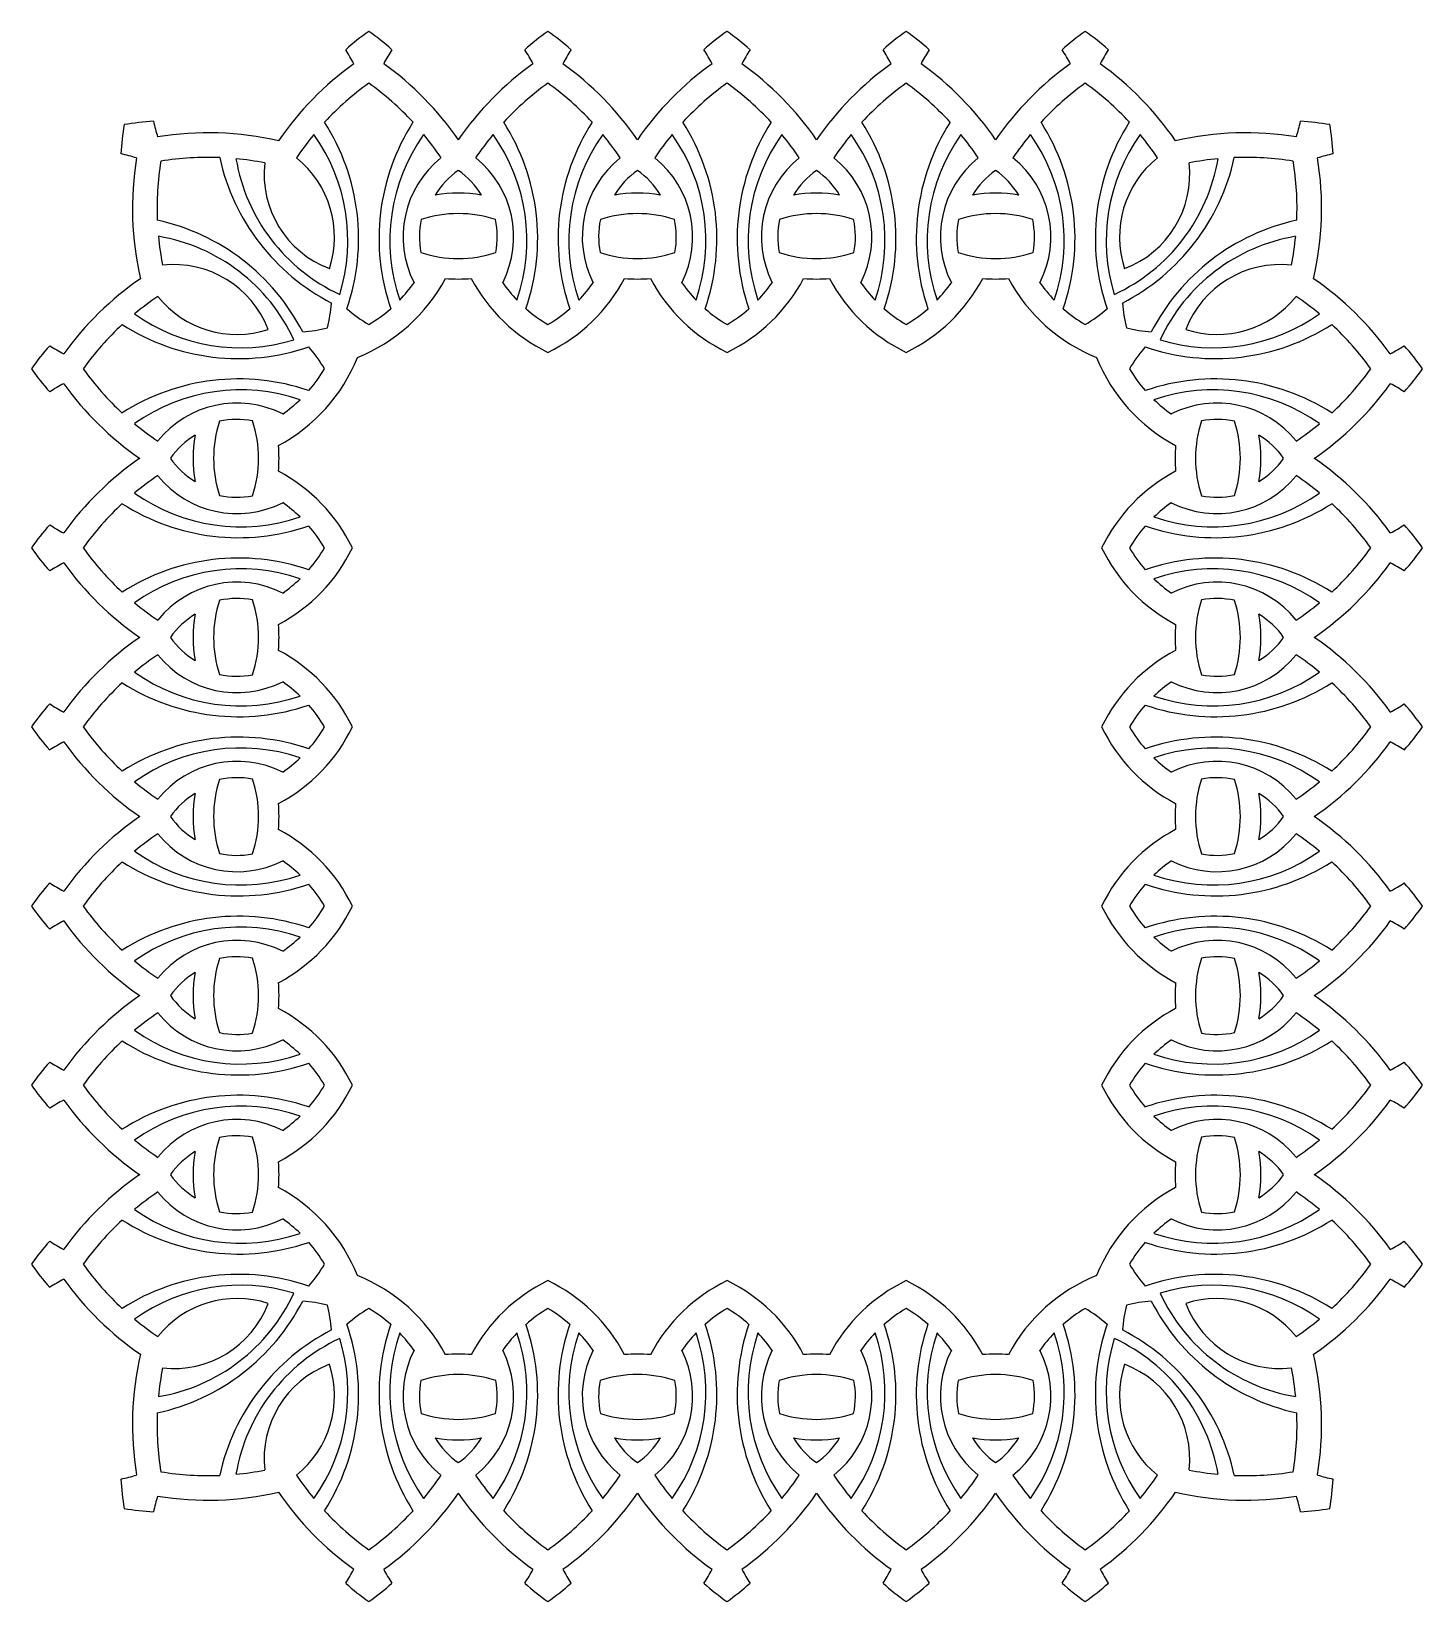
# Model space of a CAD drawing. Extents: x -16 to 414, y -246 to 206.
# Drawn here: x 216.7 to 386.6, y -246 to -54.3 of the extents above; entities that cross this region are included whole.
import ezdxf

# ---------------------------------------------------------------- set-up
doc = ezdxf.new("R2010")
doc.units = 0
doc.layers.get('0').update_dxf_attribs({"linetype": 'CONTINUOUS'})

msp = doc.modelspace()

# ---------------------------------------------------------------- linework, layer by layer
for centre, radius, start, end in [((278.55, -83.01), 35.38, 125.6285, 131.4695), ((237.34, -83.01), 35.38, 48.5305, 54.3715), ((300.42, -83.01), 35.38, 125.6285, 131.4695), ((259.21, -83.01), 35.38, 48.5305, 54.3715), ((322.29, -83.01), 35.38, 125.6285, 131.4695), ((281.08, -83.01), 35.38, 48.5305, 54.3715), ((344.17, -83.01), 35.38, 125.6285, 131.4695), ((302.95, -83.01), 35.38, 48.5305, 54.3715), ((366.04, -83.01), 35.38, 125.6285, 131.4695), ((324.83, -83.01), 35.38, 48.5305, 54.3715), ((232.9, -70.71), 26.38, 28.292, 32.5752), ((282.99, -70.71), 26.38, 147.4248, 151.708), ((254.77, -70.71), 26.38, 28.292, 32.5752), ((304.86, -70.71), 26.38, 147.4248, 151.708), ((276.64, -70.71), 26.38, 28.292, 32.5752), ((326.73, -70.71), 26.38, 147.4248, 151.708), ((298.51, -70.71), 26.38, 28.292, 32.5752), ((348.61, -70.71), 26.38, 147.4248, 151.708), ((320.39, -70.71), 26.38, 28.292, 32.5752), ((370.48, -70.71), 26.38, 147.4248, 151.708), ((278.55, -89.35), 38.38, 125.7627, 145.5271), ((237.34, -89.35), 38.38, 34.718, 54.2373), ((300.42, -89.35), 38.38, 125.7627, 145.282), ((259.21, -89.35), 38.38, 34.718, 54.2373), ((322.29, -89.35), 38.38, 125.7627, 145.282), ((281.08, -89.35), 38.38, 34.718, 54.2373), ((344.17, -89.35), 38.38, 125.7627, 145.282), ((302.95, -89.35), 38.38, 34.718, 54.2373), ((366.04, -89.35), 38.38, 125.7627, 145.282), ((324.83, -89.35), 38.38, 34.4729, 54.2373), ((278.55, -89.35), 35.38, 125.6285, 137.3105), ((237.34, -89.35), 35.38, 42.6895, 54.3715), ((300.42, -89.35), 35.38, 125.6285, 137.3105), ((259.21, -89.35), 35.38, 42.6895, 54.3715), ((322.29, -89.35), 35.38, 125.6285, 137.3105), ((281.08, -89.35), 35.38, 42.6895, 54.3715), ((344.17, -89.35), 35.38, 125.6285, 137.3105), ((302.95, -89.35), 35.38, 42.6895, 54.3715), ((366.04, -89.35), 35.38, 125.6285, 137.3105), ((324.83, -89.35), 35.38, 42.6895, 54.3715), ((262.98, -71.4), 35.38, 170.6285, 176.4695), ((233.84, -100.55), 35.38, 93.5305, 99.3715), ((257.42, -59.56), 26.38, 192.4248, 196.708), ((238.32, -105.02), 38.38, 77.0503, 99.2373), ((278.55, -89.35), 35.38, 140.5322, 146.2865), ((233, -79.81), 22.38, 342.9384, 35.3748), ((230.32, -79.56), 26.38, 341.0516, 32.5752), ((285.57, -79.56), 26.38, 147.4248, 198.9484), ((282.89, -79.81), 22.38, 144.6252, 198.9261), ((237.34, -89.35), 35.38, 33.7135, 39.4678), ((300.42, -89.35), 35.38, 140.5322, 146.2865), ((254.87, -79.81), 22.38, 341.0739, 35.3748), ((252.19, -79.56), 26.38, 341.0516, 32.5752), ((307.44, -79.56), 26.38, 147.4248, 198.9484), ((304.76, -79.81), 22.38, 144.6252, 198.9261), ((259.21, -89.35), 35.38, 33.7135, 39.4678), ((322.29, -89.35), 35.38, 140.5322, 146.2865), ((276.74, -79.81), 22.38, 341.0739, 35.3748), ((274.07, -79.56), 26.38, 341.0516, 32.5752), ((329.31, -79.56), 26.38, 147.4248, 198.9484), ((326.64, -79.81), 22.38, 144.6252, 198.9261), ((281.08, -89.35), 35.38, 33.7135, 39.4678), ((344.17, -89.35), 35.38, 140.5322, 146.2865), ((298.61, -79.81), 22.38, 341.0739, 35.3748), ((295.94, -79.56), 26.38, 341.0516, 32.5752), ((351.18, -79.56), 26.38, 147.4248, 198.9484), ((348.51, -79.81), 22.38, 144.6252, 198.9261), ((302.95, -89.35), 35.38, 33.7135, 39.4678), ((366.04, -89.35), 35.38, 140.5322, 146.2865), ((320.49, -79.81), 22.38, 341.0739, 35.3748), ((317.81, -79.56), 26.38, 341.0516, 32.5752), ((373.05, -79.56), 26.38, 147.4248, 198.9484), ((370.38, -79.81), 22.38, 144.6252, 197.0616), ((324.83, -89.35), 35.38, 33.7135, 39.4678), ((365.06, -105.02), 38.38, 80.7627, 102.9497), ((345.96, -59.56), 26.38, 343.292, 347.5752), ((369.54, -100.55), 35.38, 80.6285, 86.4695), ((340.4, -71.4), 35.38, 3.5305, 9.3715), ((222, -94.98), 26.38, 73.292, 77.5752), ((267.46, -75.88), 38.38, 170.7627, 192.9302), ((267.46, -75.88), 35.38, 170.6285, 182.3105), ((238.32, -105.02), 35.38, 87.6895, 99.3715), ((265.5, -64), 26.38, 192.4248, 242.6902), ((238.32, -105.02), 35.38, 78.7135, 84.4678), ((263.79, -66.07), 22.38, 189.6252, 245.1644), ((257.54, -71.67), 12.38, 173.7736, 249.1051), ((241.37, -79.36), 12.38, 341.7411, 51.2264), ((274.51, -79.36), 12.38, 128.7736, 206.8507), ((263.25, -79.36), 12.38, 333.1493, 51.2264), ((296.39, -79.36), 12.38, 128.7736, 206.8507), ((285.12, -79.36), 12.38, 333.1493, 51.2264), ((318.26, -79.36), 12.38, 128.7736, 206.8507), ((306.99, -79.36), 12.38, 333.1493, 51.2264), ((340.13, -79.36), 12.38, 128.7736, 206.8507), ((328.86, -79.36), 12.38, 333.1493, 51.2264), ((339.59, -66.07), 22.38, 294.8356, 350.3748), ((362, -79.36), 12.38, 128.7736, 198.2589), ((337.88, -64), 26.38, 297.3098, 347.5752), ((345.83, -71.67), 12.38, 290.8949, 6.2264), ((365.06, -105.02), 35.38, 95.5322, 101.2865), ((365.06, -105.02), 35.38, 80.6285, 92.3105), ((335.92, -75.88), 35.38, 357.6895, 9.3715), ((335.92, -75.88), 38.38, 347.0698, 9.2373), ((381.38, -94.98), 26.38, 102.4248, 106.708), ((274.51, -79.36), 9.88, 124.7779, 148.8466), ((263.25, -79.36), 9.88, 31.1534, 55.2221), ((296.39, -79.36), 9.88, 124.7779, 148.8466), ((285.12, -79.36), 9.88, 31.1534, 55.2221), ((318.26, -79.36), 9.88, 124.7779, 148.8466), ((306.99, -79.36), 9.88, 31.1534, 55.2221), ((340.13, -79.36), 9.88, 124.7779, 148.8466), ((328.86, -79.36), 9.88, 31.1534, 55.2221), ((268.88, -91.02), 17.01, 80.4597, 99.5403), ((290.75, -91.02), 17.01, 80.4597, 99.5403), ((312.62, -91.02), 17.01, 80.4597, 99.5403), ((334.5, -91.02), 17.01, 80.4597, 99.5403), ((268.88, -91.02), 14.51, 71.8286, 108.1714), ((290.75, -91.02), 14.51, 71.8286, 108.1714), ((312.62, -91.02), 14.51, 71.8286, 108.1714), ((334.5, -91.02), 14.51, 71.8286, 108.1714), ((226.44, -103.07), 26.38, 27.3098, 77.5752), ((274.51, -79.36), 10.38, 168.2047, 190.5365), ((263.25, -79.36), 10.38, 349.4635, 11.7953), ((296.39, -79.36), 10.38, 168.2047, 190.5365), ((285.12, -79.36), 10.38, 349.4635, 11.7953), ((318.26, -79.36), 10.38, 168.2047, 190.5365), ((306.99, -79.36), 10.38, 349.4635, 11.7953), ((340.13, -79.36), 10.38, 168.2047, 190.5365), ((328.86, -79.36), 10.38, 349.4635, 11.7953), ((376.94, -103.07), 26.38, 102.4248, 152.6902), ((228.51, -101.35), 22.38, 24.9164, 80.3748), ((267.46, -75.88), 35.38, 185.5322, 191.2865), ((374.87, -101.35), 22.38, 99.6252, 155.0836), ((335.92, -75.88), 35.38, 348.7135, 354.4678), ((268.88, -67.49), 14.51, 251.645, 288.355), ((290.75, -67.49), 14.51, 251.645, 288.355), ((312.62, -67.49), 14.51, 251.645, 288.355), ((334.5, -67.49), 14.51, 251.645, 288.355), ((234.11, -95.11), 12.38, 21.0343, 96.2264), ((369.27, -95.11), 12.38, 83.7736, 158.9657), ((251.83, -116.07), 38.38, 124.5634, 144.2373), ((248.87, -74.71), 20.83, 291.6384, 332.2115), ((248.87, -74.71), 17.83, 316.1138, 324.9531), ((268.88, -67.49), 17.01, 264.6766, 275.3234), ((288.89, -74.71), 20.83, 207.7885, 244.1866), ((288.89, -74.71), 17.83, 215.0469, 223.8862), ((270.75, -74.71), 20.83, 295.8134, 332.2115), ((270.75, -74.71), 17.83, 316.1138, 324.9531), ((290.75, -67.49), 17.01, 264.6766, 275.3234), ((310.76, -74.71), 20.83, 207.7885, 244.1866), ((310.76, -74.71), 17.83, 215.0469, 223.8862), ((292.62, -74.71), 20.83, 295.8134, 332.2115), ((292.62, -74.71), 17.83, 316.1138, 324.9531), ((312.62, -67.49), 17.01, 264.6766, 275.3234), ((332.63, -74.71), 20.83, 207.7885, 244.1866), ((332.63, -74.71), 17.83, 215.0469, 223.8862), ((314.49, -74.71), 20.83, 295.8134, 332.2115), ((314.49, -74.71), 17.83, 316.1138, 324.9531), ((334.5, -67.49), 17.01, 264.6766, 275.3234), ((354.5, -74.71), 20.83, 207.7885, 248.3616), ((354.5, -74.71), 17.83, 215.0469, 223.8862), ((351.55, -116.07), 38.38, 35.7627, 55.4366), ((251.83, -116.07), 35.38, 123.7135, 129.4678), ((241.84, -78.89), 12.38, 218.7736, 287.9773), ((235.62, -86.02), 17.83, 345.5773, 355.4292), ((267.01, -74.71), 17.83, 228.7979, 239.4227), ((248.87, -74.71), 17.83, 300.5773, 311.2021), ((288.89, -74.71), 17.83, 228.7979, 239.4227), ((270.75, -74.71), 17.83, 300.5773, 311.2021), ((310.76, -74.71), 17.83, 228.7979, 239.4227), ((292.62, -74.71), 17.83, 300.5773, 311.2021), ((332.63, -74.71), 17.83, 228.7979, 239.4227), ((314.49, -74.71), 17.83, 300.5773, 311.2021), ((354.5, -74.71), 17.83, 228.7979, 239.4227), ((336.36, -74.71), 17.83, 300.5773, 311.2021), ((367.75, -86.02), 17.83, 184.5708, 194.4227), ((361.54, -78.89), 12.38, 252.0227, 321.2264), ((351.55, -116.07), 35.38, 50.5322, 56.2865), ((251.83, -116.07), 35.38, 132.6895, 144.3715), ((242.04, -67.84), 26.38, 237.4248, 288.9484), ((242.29, -70.52), 22.38, 234.6252, 286.9001), ((361.33, -67.84), 26.38, 251.0516, 302.5752), ((361.08, -70.52), 22.38, 253.0999, 305.3748), ((351.55, -116.07), 35.38, 35.6285, 47.3105), ((248.45, -73.19), 17.83, 274.5708, 284.4227), ((354.92, -73.19), 17.83, 255.5773, 265.4292), ((245.49, -116.07), 35.38, 138.5305, 144.3715), ((233.19, -70.42), 26.38, 237.4248, 241.708), ((237.19, -104.53), 17.83, 30.5773, 41.2021), ((366.19, -104.53), 17.83, 138.7979, 149.4227), ((370.19, -70.42), 26.38, 298.292, 302.5752), ((357.88, -116.07), 35.38, 35.6285, 41.4695), ((245.49, -74.86), 35.38, 215.6285, 221.4695), ((251.83, -74.86), 35.38, 215.6285, 227.3105), ((237.19, -86.39), 20.83, 297.7885, 338.3616), ((237.19, -86.39), 17.83, 318.7979, 329.4227), ((366.19, -86.39), 20.83, 201.6384, 242.2115), ((366.19, -86.39), 17.83, 210.5773, 221.2021), ((351.55, -74.86), 35.38, 312.6895, 324.3715), ((357.88, -74.86), 35.38, 318.5305, 324.3715), ((233.19, -120.51), 26.38, 118.292, 122.5752), ((251.83, -74.86), 38.38, 215.7627, 235.282), ((242.04, -123.08), 26.38, 71.0516, 122.5752), ((361.33, -123.08), 26.38, 57.4248, 108.9484), ((351.55, -74.86), 38.38, 304.718, 324.2373), ((370.19, -120.51), 26.38, 57.4248, 61.708), ((242.29, -120.41), 22.38, 71.0739, 125.3748), ((241.84, -112.03), 12.38, 63.1493, 141.2264), ((237.19, -86.39), 17.83, 305.0469, 313.8862), ((361.08, -120.41), 22.38, 54.6252, 108.9261), ((366.19, -86.39), 17.83, 226.1138, 234.9531), ((361.54, -112.03), 12.38, 38.7736, 116.8507), ((251.83, -74.86), 35.38, 230.5322, 236.2865), ((253.5, -106.4), 14.51, 161.8286, 198.1714), ((241.84, -112.03), 10.38, 79.4635, 101.7953), ((229.97, -106.4), 14.51, 341.645, 18.355), ((373.41, -106.4), 14.51, 161.645, 198.355), ((361.54, -112.03), 10.38, 78.2047, 100.5365), ((349.87, -106.4), 14.51, 341.8286, 18.1714), ((351.55, -74.86), 35.38, 303.7135, 309.4678), ((241.84, -112.03), 9.88, 121.1534, 145.2221), ((253.5, -106.4), 17.01, 170.4597, 189.5403), ((229.97, -106.4), 17.01, 354.6766, 5.3234), ((373.41, -106.4), 17.01, 174.6766, 185.3234), ((361.54, -112.03), 9.88, 34.7779, 58.8466), ((349.87, -106.4), 17.01, 350.4597, 9.5403), ((251.83, -137.94), 38.38, 124.718, 144.2373), ((241.84, -100.77), 9.88, 214.7779, 238.8466), ((361.54, -100.77), 9.88, 301.1534, 325.2221), ((351.55, -137.94), 38.38, 35.7627, 55.282), ((251.83, -137.94), 35.38, 123.7135, 129.4678), ((241.84, -100.77), 12.38, 218.7736, 296.8507), ((237.19, -126.41), 20.83, 25.8134, 62.2115), ((366.19, -126.41), 20.83, 117.7885, 154.1866), ((361.54, -100.77), 12.38, 243.1493, 321.2264), ((351.55, -137.94), 35.38, 50.5322, 56.2865), ((242.29, -92.39), 22.38, 234.6252, 288.9261), ((241.84, -100.77), 10.38, 258.2047, 280.5365), ((361.08, -92.39), 22.38, 251.0739, 305.3748), ((361.54, -100.77), 10.38, 259.4635, 281.7953), ((251.83, -137.94), 35.38, 132.6895, 144.3715), ((242.04, -89.71), 26.38, 237.4248, 288.9484), ((237.19, -126.41), 17.83, 46.1138, 54.9531), ((361.33, -89.71), 26.38, 251.0516, 302.5752), ((366.19, -126.41), 17.83, 125.0469, 133.8862), ((351.55, -137.94), 35.38, 35.6285, 47.3105), ((245.49, -137.94), 35.38, 138.5305, 144.3715), ((233.19, -92.29), 26.38, 237.4248, 241.708), ((237.19, -126.41), 17.83, 30.5773, 41.2021), ((366.19, -126.41), 17.83, 138.7979, 149.4227), ((370.19, -92.29), 26.38, 298.292, 302.5752), ((357.88, -137.94), 35.38, 35.6285, 41.4695), ((245.49, -96.73), 35.38, 215.6285, 221.4695), ((251.83, -96.73), 35.38, 215.6285, 227.3105), ((242.04, -144.96), 26.38, 71.0516, 122.5752), ((237.19, -108.26), 20.83, 297.7885, 334.1866), ((237.19, -108.26), 17.83, 318.7979, 329.4227), ((366.19, -108.26), 20.83, 205.8134, 242.2115), ((366.19, -108.26), 17.83, 210.5773, 221.2021), ((361.33, -144.96), 26.38, 57.4248, 108.9484), ((351.55, -96.73), 35.38, 312.6895, 324.3715), ((357.88, -96.73), 35.38, 318.5305, 324.3715), ((233.19, -142.38), 26.38, 118.292, 122.5752), ((251.83, -96.73), 38.38, 215.7627, 235.282), ((242.29, -142.28), 22.38, 71.0739, 125.3748), ((361.08, -142.28), 22.38, 54.6252, 108.9261), ((351.55, -96.73), 38.38, 304.718, 324.2373), ((370.19, -142.38), 26.38, 57.4248, 61.708), ((241.84, -133.9), 12.38, 63.1493, 141.2264), ((237.19, -108.26), 17.83, 305.0469, 313.8862), ((366.19, -108.26), 17.83, 226.1138, 234.9531), ((361.54, -133.9), 12.38, 38.7736, 116.8507), ((251.83, -96.73), 35.38, 230.5322, 236.2865), ((253.5, -128.27), 14.51, 161.8286, 198.1714), ((241.84, -133.9), 10.38, 79.4635, 101.7953), ((229.97, -128.27), 14.51, 341.645, 18.355), ((373.41, -128.27), 14.51, 161.645, 198.355), ((361.54, -133.9), 10.38, 78.2047, 100.5365), ((349.87, -128.27), 14.51, 341.8286, 18.1714), ((351.55, -96.73), 35.38, 303.7135, 309.4678), ((241.84, -133.9), 9.88, 121.1534, 145.2221), ((253.5, -128.27), 17.01, 170.4597, 189.5403), ((361.54, -133.9), 9.88, 34.7779, 58.8466), ((349.87, -128.27), 17.01, 350.4597, 9.5403), ((251.83, -159.81), 38.38, 124.718, 144.2373), ((241.84, -122.64), 9.88, 214.7779, 238.8466), ((229.97, -128.27), 17.01, 354.6766, 5.3234), ((373.41, -128.27), 17.01, 174.6766, 185.3234), ((361.54, -122.64), 9.88, 301.1534, 325.2221), ((351.55, -159.81), 38.38, 35.7627, 55.282), ((251.83, -159.81), 35.38, 123.7135, 129.4678), ((241.84, -122.64), 12.38, 218.7736, 296.8507), ((237.19, -148.28), 20.83, 25.8134, 62.2115), ((366.19, -148.28), 20.83, 117.7885, 154.1866), ((361.54, -122.64), 12.38, 243.1493, 321.2264), ((351.55, -159.81), 35.38, 50.5322, 56.2865), ((251.83, -159.81), 35.38, 132.6895, 144.3715), ((242.04, -111.58), 26.38, 237.4248, 288.9484), ((242.29, -114.26), 22.38, 234.6252, 288.9261), ((241.84, -122.64), 10.38, 258.2047, 280.5365), ((237.19, -148.28), 17.83, 46.1138, 54.9531), ((361.33, -111.58), 26.38, 251.0516, 302.5752), ((361.08, -114.26), 22.38, 251.0739, 305.3748), ((366.19, -148.28), 17.83, 125.0469, 133.8862), ((361.54, -122.64), 10.38, 259.4635, 281.7953), ((351.55, -159.81), 35.38, 35.6285, 47.3105), ((245.49, -159.81), 35.38, 138.5305, 144.3715), ((233.19, -114.16), 26.38, 237.4248, 241.708), ((237.19, -148.28), 17.83, 30.5773, 41.2021), ((366.19, -148.28), 17.83, 138.7979, 149.4227), ((370.19, -114.16), 26.38, 298.292, 302.5752), ((357.88, -159.81), 35.38, 35.6285, 41.4695), ((245.49, -118.6), 35.38, 215.6285, 221.4695), ((251.83, -118.6), 35.38, 215.6285, 227.3105), ((237.19, -130.14), 20.83, 297.7885, 334.1866), ((237.19, -130.14), 17.83, 318.7979, 329.4227), ((366.19, -130.14), 20.83, 205.8134, 242.2115), ((366.19, -130.14), 17.83, 210.5773, 221.2021), ((351.55, -118.6), 35.38, 312.6895, 324.3715), ((357.88, -118.6), 35.38, 318.5305, 324.3715), ((233.19, -164.25), 26.38, 118.292, 122.5752), ((251.83, -118.6), 38.38, 215.7627, 235.282), ((242.04, -166.83), 26.38, 71.0516, 122.5752), ((242.29, -164.15), 22.38, 71.0739, 125.3748), ((361.33, -166.83), 26.38, 57.4248, 108.9484), ((361.08, -164.15), 22.38, 54.6252, 108.9261), ((351.55, -118.6), 38.38, 304.718, 324.2373), ((370.19, -164.25), 26.38, 57.4248, 61.708), ((241.84, -155.78), 12.38, 63.1493, 141.2264), ((237.19, -130.14), 17.83, 305.0469, 313.8862), ((366.19, -130.14), 17.83, 226.1138, 234.9531), ((361.54, -155.78), 12.38, 38.7736, 116.8507), ((253.5, -150.14), 14.51, 161.8286, 198.1714), ((241.84, -155.78), 10.38, 79.4635, 101.7953), ((229.97, -150.14), 14.51, 341.645, 18.355), ((373.41, -150.14), 14.51, 161.645, 198.355), ((361.54, -155.78), 10.38, 78.2047, 100.5365), ((349.87, -150.14), 14.51, 341.8286, 18.1714), ((251.83, -118.6), 35.38, 230.5322, 236.2865), ((241.84, -155.78), 9.88, 121.1534, 145.2221), ((253.5, -150.14), 17.01, 170.4597, 189.5403), ((361.54, -155.78), 9.88, 34.7779, 58.8466), ((349.87, -150.14), 17.01, 350.4597, 9.5403), ((351.55, -118.6), 35.38, 303.7135, 309.4678), ((229.97, -150.14), 17.01, 354.6766, 5.3234), ((373.41, -150.14), 17.01, 174.6766, 185.3234), ((251.83, -181.69), 38.38, 124.718, 144.2373), ((241.84, -144.51), 9.88, 214.7779, 238.8466), ((361.54, -144.51), 9.88, 301.1534, 325.2221), ((351.55, -181.69), 38.38, 35.7627, 55.282), ((251.83, -181.69), 35.38, 123.7135, 129.4678), ((241.84, -144.51), 12.38, 218.7736, 296.8507), ((237.19, -170.15), 20.83, 25.8134, 62.2115), ((366.19, -170.15), 20.83, 117.7885, 154.1866), ((361.54, -144.51), 12.38, 243.1493, 321.2264), ((351.55, -181.69), 35.38, 50.5322, 56.2865), ((242.29, -136.13), 22.38, 234.6252, 288.9261), ((241.84, -144.51), 10.38, 258.2047, 280.5365), ((361.08, -136.13), 22.38, 251.0739, 305.3748), ((361.54, -144.51), 10.38, 259.4635, 281.7953), ((251.83, -181.69), 35.38, 132.6895, 144.3715), ((242.04, -133.46), 26.38, 237.4248, 288.9484), ((237.19, -170.15), 17.83, 46.1138, 54.9531), ((361.33, -133.46), 26.38, 251.0516, 302.5752), ((366.19, -170.15), 17.83, 125.0469, 133.8862), ((351.55, -181.69), 35.38, 35.6285, 47.3105), ((245.49, -181.69), 35.38, 138.5305, 144.3715), ((233.19, -136.03), 26.38, 237.4248, 241.708), ((237.19, -170.15), 17.83, 30.5773, 41.2021), ((366.19, -170.15), 17.83, 138.7979, 149.4227), ((370.19, -136.03), 26.38, 298.292, 302.5752), ((357.88, -181.69), 35.38, 35.6285, 41.4695), ((245.49, -140.47), 35.38, 215.6285, 221.4695), ((251.83, -140.47), 35.38, 215.6285, 227.3105), ((237.19, -152.01), 20.83, 297.7885, 334.1866), ((237.19, -152.01), 17.83, 318.7979, 329.4227), ((366.19, -152.01), 20.83, 205.8134, 242.2115), ((366.19, -152.01), 17.83, 210.5773, 221.2021), ((351.55, -140.47), 35.38, 312.6895, 324.3715), ((357.88, -140.47), 35.38, 318.5305, 324.3715), ((233.19, -186.12), 26.38, 118.292, 122.5752), ((251.83, -140.47), 38.38, 215.7627, 235.282), ((242.04, -188.7), 26.38, 71.0516, 122.5752), ((361.33, -188.7), 26.38, 57.4248, 108.9484), ((351.55, -140.47), 38.38, 304.718, 324.2373), ((370.19, -186.12), 26.38, 57.4248, 61.708), ((242.29, -186.03), 22.38, 71.0739, 125.3748), ((237.19, -152.01), 17.83, 305.0469, 313.8862), ((361.08, -186.03), 22.38, 54.6252, 108.9261), ((366.19, -152.01), 17.83, 226.1138, 234.9531), ((241.84, -177.65), 12.38, 63.1493, 141.2264), ((361.54, -177.65), 12.38, 38.7736, 116.8507), ((251.83, -140.47), 35.38, 230.5322, 236.2865), ((253.5, -172.01), 14.51, 161.8286, 198.1714), ((241.84, -177.65), 10.38, 79.4635, 101.7953), ((229.97, -172.01), 14.51, 341.645, 18.355), ((373.41, -172.01), 14.51, 161.645, 198.355), ((361.54, -177.65), 10.38, 78.2047, 100.5365), ((349.87, -172.01), 14.51, 341.8286, 18.1714), ((351.55, -140.47), 35.38, 303.7135, 309.4678), ((241.84, -177.65), 9.88, 121.1534, 145.2221), ((253.5, -172.01), 17.01, 170.4597, 189.5403), ((229.97, -172.01), 17.01, 354.6766, 5.3234), ((373.41, -172.01), 17.01, 174.6766, 185.3234), ((349.87, -172.01), 17.01, 350.4597, 9.5403), ((361.54, -177.65), 9.88, 34.7779, 58.8466), ((251.83, -203.56), 38.38, 124.718, 144.2373), ((241.84, -166.38), 9.88, 214.7779, 238.8466), ((361.54, -166.38), 9.88, 301.1534, 325.2221), ((351.55, -203.56), 38.38, 35.7627, 55.282), ((251.83, -203.56), 35.38, 123.7135, 129.4678), ((241.84, -166.38), 12.38, 218.7736, 296.8507), ((237.19, -192.02), 20.83, 25.8134, 62.2115), ((366.19, -192.02), 20.83, 117.7885, 154.1866), ((361.54, -166.38), 12.38, 243.1493, 321.2264), ((351.55, -203.56), 35.38, 50.5322, 56.2865), ((242.29, -158), 22.38, 234.6252, 288.9261), ((361.08, -158), 22.38, 251.0739, 305.3748), ((251.83, -203.56), 35.38, 132.6895, 144.3715), ((242.04, -155.33), 26.38, 237.4248, 288.9484), ((241.84, -166.38), 10.38, 258.2047, 280.5365), ((237.19, -192.02), 17.83, 46.1138, 54.9531), ((361.33, -155.33), 26.38, 251.0516, 302.5752), ((366.19, -192.02), 17.83, 125.0469, 133.8862), ((361.54, -166.38), 10.38, 259.4635, 281.7953), ((351.55, -203.56), 35.38, 35.6285, 47.3105), ((245.49, -203.56), 35.38, 138.5305, 144.3715), ((233.19, -157.9), 26.38, 237.4248, 241.708), ((370.19, -157.9), 26.38, 298.292, 302.5752), ((357.88, -203.56), 35.38, 35.6285, 41.4695), ((237.19, -192.02), 17.83, 30.5773, 41.2021), ((366.19, -192.02), 17.83, 138.7979, 149.4227), ((245.49, -162.34), 35.38, 215.6285, 221.4695), ((251.83, -162.34), 35.38, 215.6285, 227.3105), ((237.19, -173.88), 20.83, 297.7885, 334.1866), ((237.19, -173.88), 17.83, 318.7979, 329.4227), ((366.19, -173.88), 20.83, 205.8134, 242.2115), ((366.19, -173.88), 17.83, 210.5773, 221.2021), ((351.55, -162.34), 35.38, 312.6895, 324.3715), ((357.88, -162.34), 35.38, 318.5305, 324.3715), ((233.19, -208), 26.38, 118.292, 122.5752), ((251.83, -162.34), 38.38, 215.7627, 235.282), ((242.04, -210.57), 26.38, 71.0516, 122.5752), ((242.29, -207.9), 22.38, 71.0739, 125.3748), ((361.33, -210.57), 26.38, 57.4248, 108.9484), ((361.08, -207.9), 22.38, 54.6252, 108.9261), ((351.55, -162.34), 38.38, 304.718, 324.2373), ((370.19, -208), 26.38, 57.4248, 61.708), ((241.84, -199.52), 12.38, 63.1493, 141.2264), ((237.19, -173.88), 17.83, 305.0469, 313.8862), ((366.19, -173.88), 17.83, 226.1138, 234.9531), ((361.54, -199.52), 12.38, 38.7736, 116.8507), ((251.83, -162.34), 35.38, 230.5322, 236.2865), ((253.5, -193.89), 14.51, 161.8286, 198.1714), ((241.84, -199.52), 10.38, 79.4635, 101.7953), ((229.97, -193.89), 14.51, 341.645, 18.355), ((373.41, -193.89), 14.51, 161.645, 198.355), ((361.54, -199.52), 10.38, 78.2047, 100.5365), ((349.87, -193.89), 14.51, 341.8286, 18.1714), ((351.55, -162.34), 35.38, 303.7135, 309.4678), ((241.84, -199.52), 9.88, 121.1534, 145.2221), ((253.5, -193.89), 17.01, 170.4597, 189.5403), ((361.54, -199.52), 9.88, 34.7779, 58.8466), ((349.87, -193.89), 17.01, 350.4597, 9.5403), ((229.97, -193.89), 17.01, 354.6766, 5.3234), ((373.41, -193.89), 17.01, 174.6766, 185.3234), ((251.83, -225.43), 38.38, 124.718, 144.2373), ((241.84, -188.25), 9.88, 214.7779, 238.8466), ((237.19, -213.89), 20.83, 21.6384, 62.2115), ((366.19, -213.89), 20.83, 117.7885, 158.3616), ((361.54, -188.25), 9.88, 301.1534, 325.2221), ((351.55, -225.43), 38.38, 35.7627, 55.282), ((251.83, -225.43), 35.38, 123.7135, 129.4678), ((241.84, -188.25), 12.38, 218.7736, 296.8507), ((361.54, -188.25), 12.38, 243.1493, 321.2264), ((351.55, -225.43), 35.38, 50.5322, 56.2865), ((251.83, -225.43), 35.38, 132.6895, 144.3715), ((242.04, -177.2), 26.38, 237.4248, 288.9484), ((242.29, -179.88), 22.38, 234.6252, 288.9261), ((241.84, -188.25), 10.38, 258.2047, 280.5365), ((237.19, -213.89), 17.83, 46.1138, 54.9531), ((361.33, -177.2), 26.38, 251.0516, 302.5752), ((361.08, -179.88), 22.38, 251.0739, 305.3748), ((366.19, -213.89), 17.83, 125.0469, 133.8862), ((361.54, -188.25), 10.38, 259.4635, 281.7953), ((351.55, -225.43), 35.38, 35.6285, 47.3105), ((245.49, -225.43), 35.38, 138.5305, 144.3715), ((233.19, -179.78), 26.38, 237.4248, 241.708), ((237.19, -213.89), 17.83, 30.5773, 41.2021), ((366.19, -213.89), 17.83, 138.7979, 149.4227), ((370.19, -179.78), 26.38, 298.292, 302.5752), ((357.88, -225.43), 35.38, 35.6285, 41.4695), ((245.49, -184.22), 35.38, 215.6285, 221.4695), ((251.83, -184.22), 35.38, 215.6285, 227.3105), ((237.19, -195.75), 17.83, 318.7979, 329.4227), ((366.19, -195.75), 17.83, 210.5773, 221.2021), ((351.55, -184.22), 35.38, 312.6895, 324.3715), ((357.88, -184.22), 35.38, 318.5305, 324.3715), ((233.19, -229.87), 26.38, 118.292, 122.5752), ((251.83, -184.22), 38.38, 215.7627, 235.4366), ((242.04, -232.44), 26.38, 71.0516, 122.5752), ((248.87, -225.58), 20.83, 27.7885, 68.3616), ((288.89, -225.58), 20.83, 115.8134, 152.2115), ((270.75, -225.58), 20.83, 27.7885, 64.1866), ((310.76, -225.58), 20.83, 115.8134, 152.2115), ((292.62, -225.58), 20.83, 27.7885, 64.1866), ((332.63, -225.58), 20.83, 115.8134, 152.2115), ((314.49, -225.58), 20.83, 27.7885, 64.1866), ((354.5, -225.58), 20.83, 111.6384, 152.2115), ((361.33, -232.44), 26.38, 57.4248, 108.9484), ((351.55, -184.22), 38.38, 304.5634, 324.2373), ((370.19, -229.87), 26.38, 57.4248, 61.708), ((242.29, -229.77), 22.38, 73.0999, 125.3748), ((241.84, -221.39), 12.38, 72.0227, 141.2264), ((228.51, -198.93), 22.38, 279.6252, 335.0836), ((361.08, -229.77), 22.38, 54.6252, 106.9001), ((374.87, -198.93), 22.38, 204.9164, 260.3748), ((361.54, -221.39), 12.38, 38.7736, 107.9773), ((226.44, -197.22), 26.38, 282.4248, 332.6902), ((234.11, -205.18), 12.38, 263.7736, 338.9657), ((248.45, -227.1), 17.83, 75.5773, 85.4292), ((235.62, -214.27), 17.83, 4.5708, 14.4227), ((267.01, -225.58), 17.83, 120.5773, 131.2021), ((248.87, -225.58), 17.83, 48.7979, 59.4227), ((288.89, -225.58), 17.83, 120.5773, 131.2021), ((270.75, -225.58), 17.83, 48.7979, 59.4227), ((310.76, -225.58), 17.83, 120.5773, 131.2021), ((292.62, -225.58), 17.83, 48.7979, 59.4227), ((332.63, -225.58), 17.83, 120.5773, 131.2021), ((314.49, -225.58), 17.83, 48.7979, 59.4227), ((354.5, -225.58), 17.83, 120.5773, 131.2021), ((336.36, -225.58), 17.83, 48.7979, 59.4227), ((367.75, -214.27), 17.83, 165.5773, 175.4292), ((354.92, -227.1), 17.83, 94.5708, 104.4227), ((376.94, -197.22), 26.38, 207.3098, 257.5752), ((369.27, -205.18), 12.38, 201.0343, 276.2264), ((251.83, -184.22), 35.38, 230.5322, 236.2865), ((265.5, -236.28), 26.38, 117.3098, 167.5752), ((230.32, -220.72), 26.38, 327.4248, 18.9484), ((285.57, -220.72), 26.38, 161.0516, 212.5752), ((252.19, -220.72), 26.38, 327.4248, 18.9484), ((307.44, -220.72), 26.38, 161.0516, 212.5752), ((274.07, -220.72), 26.38, 327.4248, 18.9484), ((329.31, -220.72), 26.38, 161.0516, 212.5752), ((295.94, -220.72), 26.38, 327.4248, 18.9484), ((351.18, -220.72), 26.38, 161.0516, 212.5752), ((317.81, -220.72), 26.38, 327.4248, 18.9484), ((373.05, -220.72), 26.38, 161.0516, 212.5752), ((337.88, -236.28), 26.38, 12.4248, 62.6902), ((351.55, -184.22), 35.38, 303.7135, 309.4678), ((263.79, -234.21), 22.38, 114.8356, 170.3748), ((233, -220.47), 22.38, 324.6252, 17.0616), ((282.89, -220.47), 22.38, 161.0739, 215.3748), ((248.87, -225.58), 17.83, 35.0469, 43.8862), ((254.87, -220.47), 22.38, 324.6252, 18.9261), ((288.89, -225.58), 17.83, 136.1138, 144.9531), ((304.76, -220.47), 22.38, 161.0739, 215.3748), ((270.75, -225.58), 17.83, 35.0469, 43.8862), ((276.74, -220.47), 22.38, 324.6252, 18.9261), ((310.76, -225.58), 17.83, 136.1138, 144.9531), ((326.64, -220.47), 22.38, 161.0739, 215.3748), ((292.62, -225.58), 17.83, 35.0469, 43.8862), ((298.61, -220.47), 22.38, 324.6252, 18.9261), ((332.63, -225.58), 17.83, 136.1138, 144.9531), ((348.51, -220.47), 22.38, 161.0739, 215.3748), ((314.49, -225.58), 17.83, 35.0469, 43.8862), ((320.49, -220.47), 22.38, 324.6252, 18.9261), ((354.5, -225.58), 17.83, 136.1138, 144.9531), ((370.38, -220.47), 22.38, 162.9384, 215.3748), ((339.59, -234.21), 22.38, 9.6252, 65.1644), ((267.46, -224.4), 38.38, 167.0698, 189.2373), ((274.51, -220.93), 12.38, 153.1493, 231.2264), ((268.88, -232.8), 17.01, 84.6766, 95.3234), ((263.25, -220.93), 12.38, 308.7736, 26.8507), ((296.39, -220.93), 12.38, 153.1493, 231.2264), ((290.75, -232.8), 17.01, 84.6766, 95.3234), ((285.12, -220.93), 12.38, 308.7736, 26.8507), ((318.26, -220.93), 12.38, 153.1493, 231.2264), ((312.62, -232.8), 17.01, 84.6766, 95.3234), ((306.99, -220.93), 12.38, 308.7736, 26.8507), ((340.13, -220.93), 12.38, 153.1493, 231.2264), ((334.5, -232.8), 17.01, 84.6766, 95.3234), ((328.86, -220.93), 12.38, 308.7736, 26.8507), ((335.92, -224.4), 38.38, 350.7627, 12.9302), ((267.46, -224.4), 35.38, 168.7135, 174.4678), ((257.54, -228.61), 12.38, 110.8949, 186.2264), ((241.37, -220.93), 12.38, 308.7736, 18.2589), ((268.88, -232.8), 14.51, 71.645, 108.355), ((290.75, -232.8), 14.51, 71.645, 108.355), ((312.62, -232.8), 14.51, 71.645, 108.355), ((334.5, -232.8), 14.51, 71.645, 108.355), ((362, -220.93), 12.38, 161.7411, 231.2264), ((345.83, -228.61), 12.38, 353.7736, 69.1051), ((335.92, -224.4), 35.38, 5.5322, 11.2865), ((274.51, -220.93), 10.38, 169.4635, 191.7953), ((263.25, -220.93), 10.38, 348.2047, 10.5365), ((296.39, -220.93), 10.38, 169.4635, 191.7953), ((285.12, -220.93), 10.38, 348.2047, 10.5365), ((318.26, -220.93), 10.38, 169.4635, 191.7953), ((306.99, -220.93), 10.38, 348.2047, 10.5365), ((340.13, -220.93), 10.38, 169.4635, 191.7953), ((328.86, -220.93), 10.38, 348.2047, 10.5365), ((267.46, -224.4), 35.38, 177.6895, 189.3715), ((268.88, -209.26), 14.51, 251.8286, 288.1714), ((290.75, -209.26), 14.51, 251.8286, 288.1714), ((312.62, -209.26), 14.51, 251.8286, 288.1714), ((334.5, -209.26), 14.51, 251.8286, 288.1714), ((335.92, -224.4), 35.38, 350.6285, 2.3105), ((268.88, -209.26), 17.01, 260.4597, 279.5403), ((274.51, -220.93), 9.88, 211.1534, 235.2221), ((263.25, -220.93), 9.88, 304.7779, 328.8466), ((290.75, -209.26), 17.01, 260.4597, 279.5403), ((296.39, -220.93), 9.88, 211.1534, 235.2221), ((285.12, -220.93), 9.88, 304.7779, 328.8466), ((312.62, -209.26), 17.01, 260.4597, 279.5403), ((318.26, -220.93), 9.88, 211.1534, 235.2221), ((306.99, -220.93), 9.88, 304.7779, 328.8466), ((340.13, -220.93), 9.88, 211.1534, 235.2221), ((334.5, -209.26), 17.01, 260.4597, 279.5403), ((328.86, -220.93), 9.88, 304.7779, 328.8466), ((238.32, -195.26), 35.38, 275.5322, 281.2865), ((365.06, -195.26), 35.38, 258.7135, 264.4678), ((222, -205.3), 26.38, 282.4248, 286.708), ((262.98, -228.88), 35.38, 183.5305, 189.3715), ((238.32, -195.26), 35.38, 260.6285, 272.3105), ((278.55, -210.94), 35.38, 213.7135, 219.4678), ((237.34, -210.94), 35.38, 320.5322, 326.2865), ((300.42, -210.94), 35.38, 213.7135, 219.4678), ((259.21, -210.94), 35.38, 320.5322, 326.2865), ((322.29, -210.94), 35.38, 213.7135, 219.4678), ((281.08, -210.94), 35.38, 320.5322, 326.2865), ((344.17, -210.94), 35.38, 213.7135, 219.4678), ((302.95, -210.94), 35.38, 320.5322, 326.2865), ((366.04, -210.94), 35.38, 213.7135, 219.4678), ((324.83, -210.94), 35.38, 320.5322, 326.2865), ((365.06, -195.26), 35.38, 267.6895, 279.3715), ((381.38, -205.3), 26.38, 253.292, 257.5752), ((340.4, -228.88), 35.38, 350.6285, 356.4695), ((257.42, -240.72), 26.38, 163.292, 167.5752), ((238.32, -195.26), 38.38, 260.7627, 282.9497), ((278.55, -210.94), 38.38, 214.4729, 234.2373), ((237.34, -210.94), 38.38, 305.7627, 325.282), ((300.42, -210.94), 38.38, 214.718, 234.2373), ((259.21, -210.94), 38.38, 305.7627, 325.282), ((322.29, -210.94), 38.38, 214.718, 234.2373), ((281.08, -210.94), 38.38, 305.7627, 325.282), ((344.17, -210.94), 38.38, 214.718, 234.2373), ((302.95, -210.94), 38.38, 305.7627, 325.282), ((366.04, -210.94), 38.38, 214.718, 234.2373), ((324.83, -210.94), 38.38, 305.7627, 325.5271), ((365.06, -195.26), 38.38, 257.0503, 279.2373), ((345.96, -240.72), 26.38, 12.4248, 16.708), ((233.84, -199.74), 35.38, 260.6285, 266.4695), ((278.55, -210.94), 35.38, 222.6895, 234.3715), ((237.34, -210.94), 35.38, 305.6285, 317.3105), ((300.42, -210.94), 35.38, 222.6895, 234.3715), ((259.21, -210.94), 35.38, 305.6285, 317.3105), ((322.29, -210.94), 35.38, 222.6895, 234.3715), ((281.08, -210.94), 35.38, 305.6285, 317.3105), ((344.17, -210.94), 35.38, 222.6895, 234.3715), ((302.95, -210.94), 35.38, 305.6285, 317.3105), ((366.04, -210.94), 35.38, 222.6895, 234.3715), ((324.83, -210.94), 35.38, 305.6285, 317.3105), ((369.54, -199.74), 35.38, 273.5305, 279.3715), ((232.9, -229.58), 26.38, 327.4248, 331.708), ((282.99, -229.58), 26.38, 208.292, 212.5752), ((254.77, -229.58), 26.38, 327.4248, 331.708), ((304.86, -229.58), 26.38, 208.292, 212.5752), ((276.64, -229.58), 26.38, 327.4248, 331.708), ((326.73, -229.58), 26.38, 208.292, 212.5752), ((298.51, -229.58), 26.38, 327.4248, 331.708), ((348.61, -229.58), 26.38, 208.292, 212.5752), ((320.39, -229.58), 26.38, 327.4248, 331.708), ((370.48, -229.58), 26.38, 208.292, 212.5752), ((278.55, -217.27), 35.38, 228.5305, 234.3715), ((237.34, -217.27), 35.38, 305.6285, 311.4695), ((300.42, -217.27), 35.38, 228.5305, 234.3715), ((259.21, -217.27), 35.38, 305.6285, 311.4695), ((322.29, -217.27), 35.38, 228.5305, 234.3715), ((281.08, -217.27), 35.38, 305.6285, 311.4695), ((344.17, -217.27), 35.38, 228.5305, 234.3715), ((302.95, -217.27), 35.38, 305.6285, 311.4695), ((366.04, -217.27), 35.38, 228.5305, 234.3715), ((324.83, -217.27), 35.38, 305.6285, 311.4695)]:
    msp.add_arc(centre, radius, start, end)

doc.saveas('drawing.dxf')
